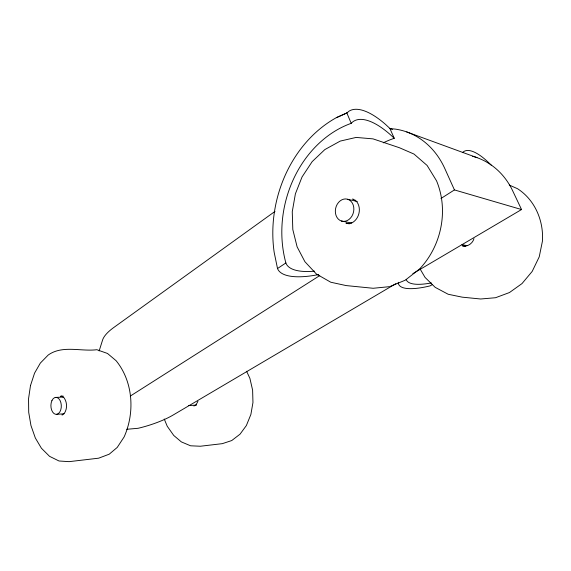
<?xml version="1.0" encoding="UTF-8"?>
<svg xmlns="http://www.w3.org/2000/svg" width="571" height="571" viewBox="0 0 571 571"><rect width="100%" height="100%" fill="white"/><g stroke="black" fill="none" stroke-linecap="round" stroke-linejoin="round"><path stroke-width="0.86" d="M99.154 350.922L102.609 339.959A56.144 18.286 -17.2 0 1 113.836 327.461L275.008 211.398M197.916 401.342L196.174 404.653L193.919 406.045M473.987 238.678C472.56 243.738 466.885 247.329 462.26 245.751L465.643 246.408M419.699 268.848C441.497 245.787 448.806 210.328 436.558 180.85L427.101 165.44L413.989 154.056L399.365 147.711L373.027 138.874L356.126 137.425L340.245 141.087L324.828 149.588L312.159 161.636L302.052 176.946L295.393 193.833L292.259 211.72L292.809 229.549L297.113 246.85L304.893 261.675L316.391 274.03L330.802 282.238L346.147 285.579L373.148 288.276L389.001 286.713M318.697 274.551A68.848 23.739 -22 0 1 277.513 268.534L274.173 252.339A117.904 97.17 -76.6 0 1 336.305 117.69L346.861 112.979L349.038 111.167A71.225 28.086 56.3 0 1 385.689 124.549L390.014 128.568L392.498 129.467M419.3 269.191L405.282 280.183L389.8 286.599M277.513 268.534L285.878 262.953A105.157 86.599 -76.6 0 1 351.215 123.329L346.861 112.979M130.252 396.103L319.739 275.593M440.962 198.494L454.437 189.922L521.544 209.543L512.794 191.064A76.828 67.457 -71.4 0 0 472.617 156.268M395.946 283.623L172.92 415.153A37.293 8.872 -17.4 0 1 138.118 428.286L126.741 429.292M412.869 273.637L521.544 209.543M432.333 284.594L430.077 285.885A58.385 16.202 -23.2 0 1 398.244 282.267M336.305 117.69L346.932 112.915M62.339 414.874L61.946 414.96L64.23 413.554C67.442 408.765 67.299 402.441 64.009 397.702L61.689 396.203L62.075 396.245L60.569 396.26L63.238 396.131M56.872 414.296L63.938 413.825M188.715 405.581L196.574 405.06M55.28 397.445L63.224 397.059M390.014 128.568L395.66 129.153A86.721 71.818 -75.2 0 1 445.045 169.073L454.437 189.922M349.402 223.839L345.969 223.175L348.574 223.596L348.203 223.611L350.901 223.19L353.235 222.083C359.466 217.722 361.4 208.187 356.918 201.934L355.083 200.243L355.405 200.4L352.678 199.036L353.014 199.208M341.344 221.006L351.786 223.054M461.918 244.645L467.071 245.651M347.71 199.265A11.334 9.129 -76.6 0 1 350.594 217.965A11.334 9.129 -76.6 0 1 335.484 213.247A11.334 9.129 -76.6 0 1 347.71 199.265L357.232 201.463M389.865 128.432L394.254 138.303A98.155 83.787 -75 0 0 383.262 142.843M406.709 131.937L476.992 157.639M509.296 185.068L517.497 188.694C534.934 199.886 543.735 220.741 542.45 241.076L539.231 256.836L532.193 271.411L522.015 283.573L509.475 292.538L495.557 297.719L480.675 298.997L462.189 297.156L448.192 294.265L435.195 287.356L425.052 277.42L420.106 268.984M246.579 371.236L249.884 378.309L252.618 390.171L252.96 402.526L250.883 414.453L246.379 425.523L240.034 434.174L231.719 440.562L222.312 443.66L200.35 446.237L190.578 445.794L181.357 441.897L173.734 435.445L167.26 426.28L164.227 419.007M351.215 123.329A71.482 28.343 56.6 0 1 394.254 138.303M314.564 271.168A69.476 24.068 -22.2 0 1 285.878 262.953M431.305 282.945A58.884 16.373 -23.4 0 1 406.174 279.376M462.539 152.621A58.906 19.286 58.2 0 1 491.174 165.119M30.484 385.596L28.55 398.736L28.707 412.319L30.955 425.516L35.345 438.021L41.412 448.235L49.541 456.329L59.013 460.99L69.112 461.653L98.669 458.178L109.239 454.181L117.241 447.414L124.135 436.915C135.02 412.612 133.221 381.763 116.127 360.729L107.491 353.456L96.87 349.716C80.896 351.736 62.41 344.905 48.214 355.026L40.348 363.07L34.56 373.134L30.484 385.596M51.918 400.635A8.501 5.21 88.6 0 0 55.508 414.275A8.501 5.21 88.6 0 0 60.89 402.676A8.501 5.21 88.6 0 0 51.918 400.635"/></g></svg>
